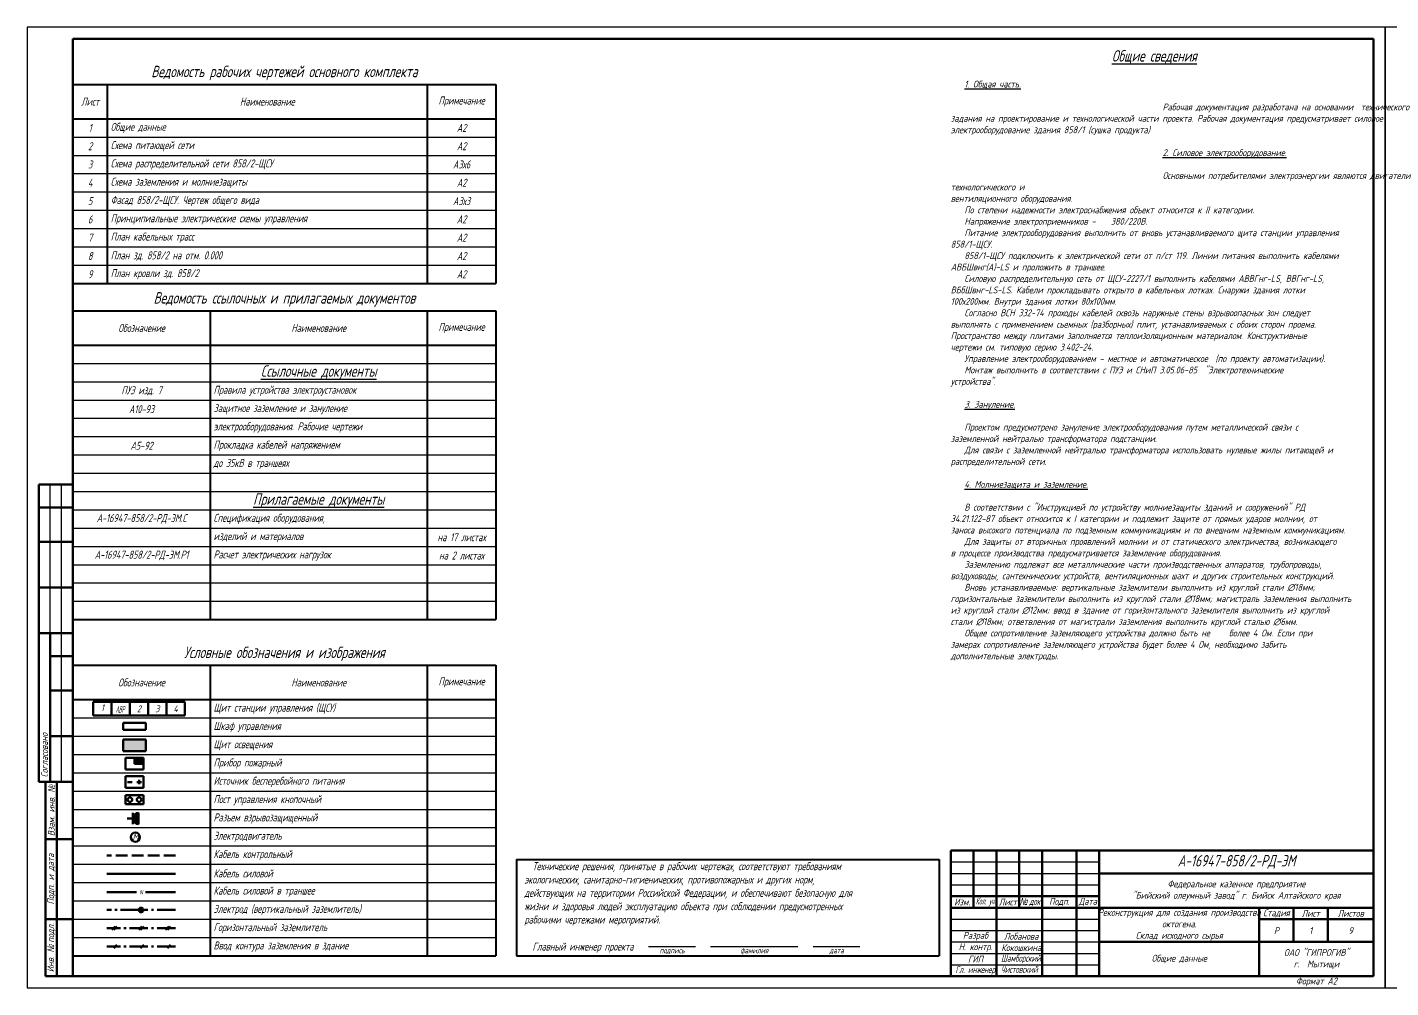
# Model space of a CAD drawing. Header units: millimetres. Extents: x -10490 to 5162, y -5053 to 76.
# Drawn here: x -10490 to -9894, y -814 to -394 of the extents above; entities that cross this region are included whole.
import ezdxf
from ezdxf.enums import TextEntityAlignment as Align

# ---------------------------------------------------------------- set-up
doc = ezdxf.new("R2010")
doc.units = ezdxf.units.MM
doc.linetypes.add('gost5', pattern=[7, 5, -2, 0])
doc.linetypes.add('gost6', pattern=[12, 8, -1.5, 1, -1.5])
for name, color, linetype, lineweight in [('Заземление (Вновь)', 6, 'gost6', 50), ('КаБель контрольный (Вновь)', 142, 'gost5', 60), ('КаБель силовой (Вновь)', 1, 'Continuous', 60), ('ППК и др. приБоры', 171, 'Continuous', 50), ('Рамка толстая', 7, 'Continuous', 60), ('Рамка тонкая', 5, 'Continuous', 25), ('ТаБлица', 253, 'Continuous', 25), ('Текст', 2, 'Continuous', 25), ('Штампы', 252, 'Continuous', 25), ('Щиты пульты (Вновь)', 5, 'Continuous', 50), ('Эл. аппараты (Вновь)', 93, 'Continuous', 50), ('ЭлектрооБорудование (Вновь)', 160, 'Continuous', 60)]:
    doc.layers.add(name, color=color, linetype=linetype, lineweight=lineweight)
doc.styles.add('SIMPLEX', font='simplex.shx', dxfattribs={"width": 0.7, "oblique": 15})

# ---------------------------------------------------------------- blocks, each defined once
blk = doc.blocks.new('A$C0CDB385D')
at = {"layer": 'Рамка толстая'}
for p, q in [((20, 415), (20, 5)), ((589, 415), (20, 415)), ((589, 5), (589, 415)), ((20, 5), (589, 5))]:
    blk.add_line(p, q, dxfattribs=at)
at = {"layer": 'Рамка тонкая'}
for p, q in [((0, 420), (0, 0)), ((594, 420), (0, 420)), ((594, 0), (594, 420)), ((0, 0), (594, 0))]:
    blk.add_line(p, q, dxfattribs=at)
blk = doc.blocks.new('A$C629C7F59')
at = {"layer": 'Эл. аппараты (Вновь)'}
for p, q in [((0, 8), (0, 0)), ((4, 8), (0, 8)), ((4, 0), (4, 8)), ((0, 0), (4, 0))]:
    blk.add_line(p, q, dxfattribs=at)
for centre in [(2, 6), (2, 2)]:
    blk.add_circle(centre, 1, dxfattribs=at)
blk = doc.blocks.new('A$C25011874')
at = {"layer": 'ППК и др. приБоры'}
blk.add_hatch(color=256, dxfattribs=at).paths.add_polyline_path([(4, 0), (4, 2.5), (0, 2.5), (0, 0)])
for p, q in [((0, 5), (0, 0)), ((8, 5), (0, 5)), ((4, 2.5), (0, 2.5)), ((0, 0), (8, 0)), ((4, 0), (4, 2.5)), ((8, 0), (8, 5))]:
    blk.add_line(p, q, dxfattribs=at)
blk = doc.blocks.new('A$C05EB3272')
at = {"layer": 'ЭлектрооБорудование (Вновь)'}
for p, q in [((0, 5), (8, 5)), ((0, 0), (0, 5)), ((3, 2.5), (1, 2.5)), ((2, 3.5), (2, 1.5)), ((7, 2.5), (5, 2.5)), ((8, 5), (8, 0)), ((8, 0), (0, 0))]:
    blk.add_line(p, q, dxfattribs=at)
blk = doc.blocks.new('A$C1733719F')
at = {"layer": 'Эл. аппараты (Вновь)'}
blk.add_hatch(color=256, dxfattribs=at).paths.add_polyline_path([(0, 0), (5, 0, 1)])
for p, q in [((0, 2.5), (5, 2.5)), ((2.5, 2.5), (2.5, 5)), ((0, 0), (5, 0))]:
    blk.add_line(p, q, dxfattribs=at)
blk.add_arc((2.5, 0), 2.5, 0, 180, dxfattribs=at)

msp = doc.modelspace()

# ---------------------------------------------------------------- hatches: boundary and pattern name
at = {"layer": 'Заземление (Вновь)'}
msp.add_hatch(color=256, dxfattribs=at).paths.add_polyline_path([(-10439.76303, -780.14684, 1), (-10440.76303, -780.14684, 1)])
at = {"layer": 'Щиты пульты (Вновь)', "ltscale": 100}
msp.add_hatch(color=256, dxfattribs=at).paths.add_polyline_path([(-10438.13035, -710.66458), (-10438.13035, -705.66458), (-10448.13035, -705.66458), (-10448.13035, -710.66458)])

# ---------------------------------------------------------------- linework, layer by layer
at = {"layer": 'Заземление (Вновь)'}
for p, q in [((-10441.26303, -780.14684), (-10455.26303, -780.14684)), ((-10425.26303, -780.14684), (-10439.26303, -780.14684)), ((-10425.26303, -788.14684), (-10455.26303, -788.14684)), ((-10451.60496, -787.43973), (-10453.01917, -788.85394)), ((-10450.80496, -787.43973), (-10452.21917, -788.85394)), ((-10439.8834, -787.43973), (-10441.29762, -788.85394)), ((-10439.0834, -787.43973), (-10440.49762, -788.85394)), ((-10428.13053, -787.43973), (-10429.54474, -788.85394)), ((-10427.33053, -787.43973), (-10428.74474, -788.85394)), ((-10425.26303, -796.14684), (-10455.26303, -796.14684)), ((-10450.80496, -795.43973), (-10452.21917, -796.85394)), ((-10439.0834, -795.43973), (-10440.49762, -796.85394)), ((-10427.33053, -795.43973), (-10428.74474, -796.85394))]:
    msp.add_line(p, q, dxfattribs=at)
for radius in [1, 0.5]:
    msp.add_circle((-10440.26303, -780.14684), radius, dxfattribs=at)
at = {"layer": 'КаБель контрольный (Вновь)'}
msp.add_line((-10425.26303, -756.36627), (-10455.26303, -756.36627), dxfattribs=at)
at = {"layer": 'КаБель силовой (Вновь)'}
for p, q in [((-10425.26303, -764.36627), (-10455.26303, -764.36627)), ((-10442.26303, -772.36627), (-10455.26303, -772.36627)), ((-10438.26303, -772.36627), (-10425.26303, -772.36627))]:
    msp.add_line(p, q, dxfattribs=at)
at = {"layer": 'ТаБлица', "lineweight": 40}
for p, q in [((-10470.04359, -419.14684), (-10285.04359, -419.14684)), ((-10455.04359, -419.14684), (-10455.04359, -506.14684)), ((-10315.04359, -419.14684), (-10315.04359, -506.14684)), ((-10285.04359, -419.14684), (-10285.04359, -506.14684)), ((-10470.04359, -434.14684), (-10285.04359, -434.14684)), ((-10470.04359, -506.14684), (-10285.04359, -506.14684)), ((-10470.04359, -518.14684), (-10285.04359, -518.14684)), ((-10410.04359, -518.14684), (-10410.04359, -653.14684)), ((-10315.04359, -518.14684), (-10315.04359, -653.14684)), ((-10285.04359, -518.14684), (-10285.04359, -653.14684)), ((-10470.04359, -533.14684), (-10285.04359, -533.14684)), ((-10470.04359, -653.14684), (-10285.04359, -653.14684)), ((-10470.04359, -673.14684), (-10285.04359, -673.14684)), ((-10410.04359, -673.14684), (-10410.04359, -800.14684)), ((-10315.04359, -673.14684), (-10315.04359, -800.14684)), ((-10285.04359, -673.14684), (-10285.04359, -800.14684)), ((-10470.04359, -688.14684), (-10285.04359, -688.14684)), ((-10276.04359, -758.14684), (-10091.04359, -758.14684)), ((-10276.04359, -758.14684), (-10276.04359, -800.14684)), ((-10091.04359, -758.14684), (-10091.04359, -800.14684)), ((-10470.04359, -800.14684), (-10285.04359, -800.14684)), ((-10276.04359, -800.14684), (-10091.04359, -800.14684))]:
    msp.add_line(p, q, dxfattribs=at)
at = {"layer": 'ТаБлица', "color": 5, "lineweight": 25}
for p, q in [((-10470.04359, -442.14684), (-10285.04359, -442.14684)), ((-10470.04359, -450.14684), (-10285.04359, -450.14684)), ((-10470.04359, -458.14684), (-10285.04359, -458.14684)), ((-10470.04359, -466.14684), (-10285.04359, -466.14684)), ((-10470.04359, -474.14684), (-10285.04359, -474.14684)), ((-10470.04359, -482.14684), (-10285.04359, -482.14684)), ((-10470.04359, -490.14684), (-10285.04359, -490.14684)), ((-10470.04359, -498.14684), (-10285.04359, -498.14684)), ((-10470.04359, -541.14684), (-10285.04359, -541.14684)), ((-10470.04359, -549.14684), (-10285.04359, -549.14684)), ((-10470.04359, -557.14684), (-10285.04359, -557.14684)), ((-10470.04359, -565.14684), (-10285.04359, -565.14684)), ((-10470.04359, -573.14684), (-10285.04359, -573.14684)), ((-10470.04359, -581.14684), (-10285.04359, -581.14684)), ((-10470.04359, -589.14684), (-10285.04359, -589.14684)), ((-10470.04359, -597.14684), (-10285.04359, -597.14684)), ((-10470.04359, -605.14684), (-10285.04359, -605.14684)), ((-10470.04359, -613.14684), (-10285.04359, -613.14684)), ((-10470.04359, -621.14684), (-10285.04359, -621.14684)), ((-10470.04359, -629.14684), (-10285.04359, -629.14684)), ((-10470.04359, -637.14684), (-10285.04359, -637.14684)), ((-10470.04359, -645.14684), (-10285.04359, -645.14684)), ((-10470.04359, -696.14684), (-10285.04359, -696.14684)), ((-10470.04359, -704.14684), (-10285.04359, -704.14684)), ((-10470.04359, -712.14684), (-10285.04359, -712.14684)), ((-10470.04359, -720.14684), (-10285.04359, -720.14684)), ((-10470.04359, -728.14684), (-10285.04359, -728.14684)), ((-10470.04359, -736.14684), (-10285.04359, -736.14684)), ((-10470.04359, -744.14684), (-10285.04359, -744.14684)), ((-10470.04359, -752.14684), (-10285.04359, -752.14684)), ((-10470.04359, -760.14684), (-10285.04359, -760.14684)), ((-10470.04359, -768.14684), (-10285.04359, -768.14684)), ((-10470.04359, -776.14684), (-10285.04359, -776.14684)), ((-10470.04359, -784.14684), (-10285.04359, -784.14684)), ((-10470.04359, -792.14684), (-10285.04359, -792.14684))]:
    msp.add_line(p, q, dxfattribs=at)
at = {"layer": 'Штампы', "lineweight": 60}
for p, q in [((-10485.04359, -724.14684), (-10485.04359, -594.14684)), ((-10485.04359, -594.14684), (-10470.04359, -594.14684)), ((-10470.04359, -724.14684), (-10470.04359, -594.14684)), ((-10485.04359, -604.14684), (-10470.04359, -604.14684)), ((-10485.04359, -619.14684), (-10470.04359, -619.14684)), ((-10485.04359, -639.14684), (-10470.04359, -639.14684)), ((-10485.04359, -659.14684), (-10470.04359, -659.14684)), ((-10480.04359, -724.14684), (-10480.04359, -659.14684)), ((-10480.04359, -669.14684), (-10470.04359, -669.14684)), ((-10480.04359, -684.14684), (-10470.04359, -684.14684)), ((-10480.04359, -704.14684), (-10470.04359, -704.14684)), ((-10485.04359, -724.14684), (-10470.04359, -724.14684)), ((-10482.04359, -809.14684), (-10482.04359, -724.14684)), ((-10482.04359, -724.14684), (-10470.04359, -724.14684)), ((-10477.04359, -809.14684), (-10477.04359, -724.14684)), ((-10470.04359, -809.14684), (-10470.04359, -724.14684)), ((-10482.04359, -749.14684), (-10470.04359, -749.14684)), ((-10086.04359, -754.14684), (-9901.04359, -754.14684)), ((-10086.04359, -754.14684), (-10086.04359, -809.14684)), ((-10076.04359, -754.14684), (-10076.04359, -779.14684)), ((-10066.04359, -754.14684), (-10066.04359, -809.14684)), ((-10056.04359, -754.14684), (-10056.04359, -779.14684)), ((-10046.04359, -754.14684), (-10046.04359, -809.14684)), ((-10031.04359, -754.14684), (-10031.04359, -809.14684)), ((-10021.04359, -754.14684), (-10021.04359, -809.14684)), ((-10021.04359, -764.14684), (-9901.04359, -764.14684)), ((-10086.04359, -774.14684), (-10021.04359, -774.14684)), ((-10086.04359, -779.14684), (-9901.04359, -779.14684)), ((-9951.04359, -779.14684), (-9951.04359, -809.14684)), ((-9936.04359, -779.14684), (-9936.04359, -794.14684)), ((-9921.04359, -779.14684), (-9921.04359, -794.14684)), ((-10482.04359, -784.14684), (-10470.04359, -784.14684)), ((-9951.04359, -784.14684), (-9901.04359, -784.14684)), ((-10021.04359, -794.14684), (-9901.04359, -794.14684)), ((-10482.04359, -809.14684), (-10470.04359, -809.14684))]:
    msp.add_line(p, q, dxfattribs=at)
at = {"layer": 'Штампы', "color": 5, "lineweight": 25}
for p, q in [((-10480.04359, -659.14684), (-10480.04359, -594.14684)), ((-10475.04359, -724.14684), (-10475.04359, -594.14684)), ((-10086.04359, -759.14684), (-10021.04359, -759.14684)), ((-10086.04359, -764.14684), (-10021.04359, -764.14684)), ((-10086.04359, -769.14684), (-10021.04359, -769.14684)), ((-10086.04359, -784.14684), (-10021.04359, -784.14684)), ((-10086.04359, -789.14684), (-10021.04359, -789.14684)), ((-10086.04359, -794.14684), (-10021.04359, -794.14684)), ((-10086.04359, -799.14684), (-10021.04359, -799.14684)), ((-10086.04359, -804.14684), (-10021.04359, -804.14684))]:
    msp.add_line(p, q, dxfattribs=at)
at = {"layer": 'Щиты пульты (Вновь)', "ltscale": 100}
for p, q in [((-10461.15842, -689.17205), (-10421.15842, -689.17205)), ((-10461.15842, -689.17205), (-10461.15842, -695.17205)), ((-10453.15842, -689.17205), (-10453.15842, -695.17205)), ((-10445.15842, -689.17205), (-10445.15842, -695.17205)), ((-10437.15842, -689.17205), (-10437.15842, -695.17205)), ((-10429.15842, -689.17205), (-10429.15842, -695.17205)), ((-10421.15842, -689.17205), (-10421.15842, -695.17205)), ((-10421.15842, -695.17205), (-10461.15842, -695.17205)), ((-10448.12952, -698.33224), (-10448.12952, -701.33224)), ((-10448.12952, -698.33224), (-10438.12952, -698.33224)), ((-10448.12952, -701.33224), (-10438.12952, -701.33224)), ((-10438.12952, -701.33224), (-10438.12952, -698.33224)), ((-10438.13035, -705.66458), (-10448.13035, -705.66458)), ((-10448.13035, -705.66458), (-10448.13035, -710.66458)), ((-10438.13035, -710.66458), (-10438.13035, -705.66458)), ((-10448.13035, -710.66458), (-10438.13035, -710.66458))]:
    msp.add_line(p, q, dxfattribs=at)
at = {"layer": 'ЭлектрооБорудование (Вновь)'}
msp.add_circle((-10442.74193, -748.2865), 2.01509, dxfattribs=at)

# ---------------------------------------------------------------- block references
for p in [(-10490.04358, -814.14684), (-9896.04358, -814.14684)]:
    msp.add_blockref('A$C0CDB385D', p)
for name, p, rotation in [('A$C25011874', (-10439.13041, -713.67044), 180), ('A$C05EB3272', (-10439.13032, -721.69072), 180), ('A$C629C7F59', (-10439.13035, -733.89883), 90), ('A$C1733719F', (-10441.35545, -742.61131), 90)]:
    msp.add_blockref(name, p, dxfattribs=dict(rotation=rotation))

# ---------------------------------------------------------------- texts
at = {"layer": 'КаБель силовой (Вновь)', "style": 'SIMPLEX', "oblique": 15, "width": 0.7}
msp.add_text('N', height=2, dxfattribs=at).set_placement((-10440.26303, -772.36627), align=Align.MIDDLE_CENTER)
at = {"layer": 'ТаБлица', "color": 2, "style": 'SIMPLEX'}
for s, insert, char_height, width, attachment_point in [('Ведомость рабочих чертежей основного комплекта', (-10377.54359, -414.14684), 5, 185, 5), ('Лист', (-10462.54359, -426.64684), 3.5, 12, 5), ('Наименование', (-10385.04359, -426.64684), 3.5, 137, 5), ('Примечание', (-10300.04359, -426.64684), 3.5, 27, 5), ('1', (-10462.54359, -438.14684), 3.5, 15, 5), ('Общие данные', (-10453.54359, -438.14684), 3.5, 137, 4), ('А2', (-10300.04359, -438.14684), 3.5, 30, 5), ('2', (-10462.54359, -446.14684), 3.5, 15, 5), ('Схема питающей сети', (-10453.54359, -446.14684), 3.5, 137, 4), ('А2', (-10300.04359, -446.14684), 3.5, 30, 5), ('3', (-10462.54359, -454.14684), 3.5, 15, 5), ('Схема распределительной сети 858/2-ЩСУ', (-10453.54359, -454.14684), 3.5, 137, 4), ('А3х6', (-10300.04359, -454.14684), 3.5, 30, 5), ('4', (-10462.54359, -462.14684), 3.5, 15, 5), ('Схема заземления и молниезащиты ', (-10453.54359, -462.14684), 3.5, 137, 4), ('А2', (-10300.04359, -462.14684), 3.5, 30, 5), ('5', (-10462.54359, -470.14684), 3.5, 15, 5), ('Фасад 858/2-ЩСУ. Чертеж общего вида', (-10453.54359, -470.14684), 3.5, 137, 4), ('А3х3', (-10300.04359, -470.14684), 3.5, 30, 5), ('6', (-10462.54359, -478.14684), 3.5, 15, 5), ('Принципиальные электрические схемы управления', (-10453.54359, -478.14684), 3.5, 137, 4), ('А2', (-10300.04359, -478.14684), 3.5, 30, 5), ('7', (-10462.54359, -486.14684), 3.5, 15, 5), ('План кабельных трасс', (-10453.54359, -486.14684), 3.5, 137, 4), ('А2', (-10300.04359, -486.14684), 3.5, 30, 5), ('8', (-10462.54359, -494.14684), 3.5, 15, 5), ('План зд. 858/2 на отм. 0.000', (-10453.54359, -494.14684), 3.5, 137, 4), ('А2', (-10300.04359, -494.14684), 3.5, 30, 5), ('9', (-10462.54359, -502.14684), 3.5, 15, 5), ('План кровли зд. 858/2', (-10453.54359, -502.14684), 3.5, 137, 4), ('А2', (-10300.04359, -502.14684), 3.5, 30, 5), ('Ведомость ссылочных и прилагаемых документов', (-10377.54359, -513.14684), 5, 185, 5), ('Обозначение', (-10440.04359, -525.64684), 3.5, 60, 5), ('Наименование', (-10362.54359, -525.64684), 3.5, 95, 5), ('Примечание', (-10300.04359, -525.64684), 3.5, 30, 5), ('{\\LСсылочные документы}', (-10362.54359, -545.14684), 5, 95, 5), ('ПУЭ изд. 7', (-10440.04359, -553.14684), 3.5, 60, 5), ('Правила устройства электроустановок', (-10408.54359, -553.14684), 3.5, 92, 4), ('А10-93', (-10440.04359, -561.14684), 3.5, 60, 5), ('Защитное заземление и зануление', (-10408.54359, -561.14684), 3.5, 92, 4), ('электрооборудования. Рабочие чертежи', (-10408.54359, -569.14684), 3.5, 92, 4), ('А5-92', (-10440.04359, -577.14684), 3.5, 60, 5), ('Прокладка кабелей напряжением ', (-10408.54359, -577.14684), 3.5, 92, 4), ('до 35кВ в траншеях', (-10408.54359, -585.14684), 3.5, 92, 4), ('{\\LПрилагаемые документы}', (-10362.54359, -601.14684), 5, 95, 5), ('А-16947-858/2-РД-ЭМ.С', (-10440.04359, -609.14684), 3.5, 60, 5), ('Спецификация оборудования,', (-10408.54359, -609.14684), 3.5, 92, 4), ('изделий и материалов', (-10408.54359, -617.14684), 3.5, 92, 4), ('на 17 листах', (-10300.04359, -617.14684), 3.5, 30, 5), ('А-16947-858/2-РД-ЭМ.Р1', (-10440.04359, -625.14684), 3.5, 60, 5), ('Расчет электрических нагрузок', (-10408.54359, -625.14684), 3.5, 92, 4), ('на 2 листах', (-10300.04359, -625.14684), 3.5, 30, 5), ('Условные обозначения и изображения', (-10377.54359, -668.14684), 5, 185, 5), ('Обозначение', (-10440.04359, -680.64684), 3.5, 60, 5), ('Наименование', (-10362.54359, -680.64684), 3.5, 95, 5), ('Примечание', (-10300.04359, -680.64684), 3.5, 30, 5), ('Щит станции управления (ЩСУ)', (-10408.54359, -692.14684), 3.5, 92, 4), ('Шкаф управления', (-10408.54359, -700.14684), 3.5, 92, 4), ('Щит освещения', (-10408.54359, -708.14684), 3.5, 92, 4), ('Прибор пожарный', (-10408.54359, -716.14684), 3.5, 92, 4), ('Источник бесперебойного питания', (-10408.54359, -724.14684), 3.5, 92, 4), ('Пост управления кнопочный', (-10408.54359, -732.14684), 3.5, 92, 4), ('Разъем взрывозащищенный', (-10408.54359, -740.14684), 3.5, 92, 4), ('Электродвигатель', (-10408.54359, -748.14684), 3.5, 92, 4), ('Кабель контрольный', (-10408.54359, -756.14684), 3.5, 92, 4), ('Кабель силовой', (-10408.54359, -764.14684), 3.5, 92, 4), ('Кабель силовой в траншее ', (-10408.54359, -772.14684), 3.5, 92, 4), ('Электрод (вертикальный заземлитель) ', (-10408.54359, -780.14684), 3.5, 92, 4), ('Горизонтальный заземлитель', (-10408.54359, -788.14684), 3.5, 92, 4), ('Ввод контура заземления в здание', (-10408.54359, -796.14684), 3.5, 92, 4)]:
    msp.add_mtext(s, dxfattribs=dict(at, insert=insert, char_height=char_height, width=width, attachment_point=attachment_point))
at = {"layer": 'Текст', "lineweight": 20, "style": 'SIMPLEX', "oblique": 15}
for s, width, p in [('1', 0.7, (-10457.15842, -691.70698)), ('АВР', 0.4, (-10449.51638, -692.46603)), ('2', 0.7, (-10441.15842, -692.17205)), ('3', 0.7, (-10433.15842, -692.17205)), ('4', 0.7, (-10425.15842, -692.17205))]:
    msp.add_text(s, height=3, dxfattribs=dict(at, width=width)).set_placement(p, align=Align.MIDDLE_CENTER)
at = {"layer": 'Текст', "insert": (-10086.04359, -399.14684), "char_height": 3, "attachment_point": 1, "style": 'SIMPLEX'}
msp.add_mtext_dynamic_manual_height_columns('\\pi92.714;{\\L\\P\\pi70.51;\\H1.6667x;Общие сведения\\P\\pi92.714;\\H0.6x;\\P\\pi6;\\H0.99998x;1. Общая часть.\\P\\pi92.714;\\P\\pi6;}Рабочая документация разработана на основании  технического задания на проектирование и технологической части проекта. Рабочая документация предусматривает силовое электрооборудование здания 858/1 (сушка продукта)\\P\\P{\\L2. Силовое электрооборудование.\\P\\pi91.214;\\P\\pi6;}Основными потребителями электроэнергии являются двигатели технологического и \\P\\pi0;вентиляционного оборудования.\\P\\pi6;По степени надежности электроснабжения объект относится к II категории.\\PНапряжение электроприемников -    380/220В.\\PПитание электрооборудования выполнить от вновь устанавливаемого щита станции управления \\P\\pi0;858/1-ЩСУ.\\P\\pi6;858/1-ЩСУ подключить к электрической сети от п/ст 119. Линии питания выполнить кабелями \\P\\pi0;АВБШвнг(А)-LS и проложить в траншее.\\P\\pi6;Силовую распределительную сеть от ЩСУ-2227/1 выполнить кабелями АВВГнг-LS, ВВГнг-LS, \\P\\pi0;ВБбШвнг-LS-LS. Кабели прокладывать открыто в кабельных лотках. Снаружи здания лотки \\P100х200мм. Внутри здания лотки 80х100мм.\\P\\pi6;Согласно ВСН 332-74 проходы кабелей сквозь наружные стены взрывоопасных зон следует \\P\\pi0;выполнять с применением съемных (разборных) плит, устанавливаемых с обоих сторон проема. \\PПространство между плитами заполняется теплоизоляционным материалом. Конструктивные \\Pчертежи см. типовую серию 3.402-24.  \\P\\pi6;Управление электрооборудованием - местное и автоматическое  (по проекту автоматизации).   \\PМонтаж выполнить в соответствии с ПУЭ и СНиП 3.05.06-85  "Электротехнические \\P\\pi0;устройства".\\P\\P\\pi6;{\\L3. Зануление.\\P\\P}Проектом предусмотрено зануление электрооборудования путем металлической связи с \\P\\pi0;заземленной нейтралью трансформатора подстанции. \\P\\pi6;Для связи с заземленной нейтралью трансформатора использовать нулевые жилы питающей и \\P\\pi0;распределительной сети.\\P\\pi88.429,l6;\\P\\pi6,l0;{\\L4. Молниезащита и заземление.\\P\\P}В соответствии с "Инструкцией по устройству молниезащиты зданий и сооружений" РД \\P\\pi0;34.21.122-87 объект относится к I категории и подлежит защите от прямых ударов молнии, от \\Pзаноса высокого потенциала по подземным коммуникациям и по внешним наземным коммуникациям.\\P\\pi6;Для защиты от вторичных проявлений молнии и от статического электричества, возникающего \\P\\pi0;в процессе производства предусматривается заземление оборудования. \\P\\pi6;Заземлению подлежат все металлические части производственных аппаратов, трубопроводы, \\P\\pi0;воздуховоды, сантехнических устройств, вентиляционных шахт и других строительных конструкций.\\P\\pi6;Вновь устанавливаемые: вертикальные заземлители выполнить из круглой стали ∅18мм; \\P\\pi0;горизонтальные заземлители выполнить из круглой стали ∅18мм; магистраль заземления выполнить \\Pиз круглой стали ∅12мм; ввод в здание от горизонтального заземлителя выполнить из круглой \\Pстали ∅18мм; ответвления от магистрали заземления выполнить круглой сталью ∅6мм.   \\P\\pi6;Общее сопротивление заземляющего устройства должно быть не     более 4 Ом. Если при \\P\\pi0;замерах сопротивление заземляющего устройства будет более 4 Ом, необходимо забить \\Pдополнительные электроды.\\P\\pi6;   \\P', width=185, gutter_width=12.5, heights=[529], dxfattribs=at)
at = {"layer": 'Текст', "char_height": 3.5, "width": 185, "attachment_point": 4, "style": 'SIMPLEX'}
for s, insert in [('\\pi3.5,l3.5;Технические решения, принятые в рабочих чертежах, соответствуют требованиям \\P\\pi0;экологических, санитарно-гигиенических, противопожарных и других норм, \\Pдействующих на территории Российской Федерации, и обеспечивают безопасную для \\Pжизни и здоровья людей эксплуатацию объекта при соблюдении предусмотренных \\Pрабочими чертежами мероприятий.\\P', (-10276.04359, -773.14684)), ('\\A1;\\pi3.5,l3.5;Главный инженер проекта    {\\H0.7x;\\S               /подпись;\\H1.4286x;    \\H0.70001x;\\S                            /фамилия;\\H1.4286x;    \\H0.70001x;\\S               /дата;\\H1.4286x;\\P}', (-10276.04359, -796.14684))]:
    msp.add_mtext(s, dxfattribs=dict(at, insert=insert))
at = {"layer": 'Штампы', "color": 2, "char_height": 3, "rotation": 90, "style": 'SIMPLEX'}
for s, insert, width, attachment_point in [('Согласовано', (-10482.54359, -722.14684), 61, 4), ('Взам. инв. {\\fArial|b0|i0|c204|p34;№}', (-10479.54359, -736.64684), 25, 5), ('Подп. и дата', (-10479.54359, -766.64684), 35, 5), ('Инв. {\\fArial|b0|i0|c204|p34;№ }подл.', (-10479.54359, -796.64684), 25, 5)]:
    msp.add_mtext(s, dxfattribs=dict(at, insert=insert, width=width, attachment_point=attachment_point))
at = {"layer": 'Штампы', "color": 2, "attachment_point": 5, "style": 'SIMPLEX'}
for s, insert, char_height, width in [('А-16947-858/2-РД-ЭМ', (-9961.04359, -759.14684), 5, 120), ('Федеральное казенное предприятие\\P"Бийский олеумный завод" г. Бийск Алтайского края', (-9961.04359, -771.64684), 3, 120), ('Изм.', (-10081.04359, -776.64684), 3, 10), ('{\\W0.5;Кол. уч}', (-10071.04359, -776.64684), 3, 10), ('{\\W0.7;Лист}', (-10061.04359, -776.64684), 3, 10), ('{\\fArial|b0|i0|c204|p34;\\W0.6;№ \\Fsimplex|c204;док.}', (-10051.04359, -776.64684), 3, 10), ('Подп.', (-10038.54359, -776.64684), 3, 15), ('{\\W0.7;Дата}', (-10026.04359, -776.64684), 3, 10), ('Стадия', (-9943.54359, -781.64684), 3, 15), ('Лист', (-9928.54359, -781.64684), 3, 15), ('Листов', (-9911.04359, -781.64684), 3, 20), ('Реконструкция для создания производства октогена. \\PСклад исходного сырья', (-9986.04359, -786.64684), 3, 70), (' Разраб', (-10076.04359, -791.64684), 3, 20), (' Лобанова', (-10056.04359, -791.64684), 3, 20), ('Р', (-9943.54359, -789.14684), 3, 15), ('1', (-9928.54359, -789.14684), 3, 15), ('9', (-9911.04359, -789.14684), 3, 20), (' Н. контр.', (-10076.04359, -796.64684), 3, 20), (' Кокошкина', (-10056.04359, -796.64684), 3, 20), ('ОАО "ГИПРОГИВ"\\Pг.  Мытищи', (-9926.04359, -801.64684), 3, 50), ('{\\W0.6; Гл. инженер}', (-10076.04359, -806.64684), 3, 20), (' ГИП', (-10076.04359, -801.64684), 3, 20), ('{\\W0.6; Шамборский}', (-10056.04359, -801.64684), 3, 20), ('{\\W0.6;Чистовский}', (-10056.04359, -806.14684), 3, 20), ('Общие данные', (-9986.04359, -801.64684), 3, 70), ('Формат А2', (-9926.04359, -811.64684), 3, 50)]:
    msp.add_mtext(s, dxfattribs=dict(at, insert=insert, char_height=char_height, width=width))
at = {"layer": 'ЭлектрооБорудование (Вновь)', "insert": (-10442.74193, -748.2865), "char_height": 3, "attachment_point": 5, "style": 'SIMPLEX'}
msp.add_mtext_dynamic_manual_height_columns('М', width=3.0147096, gutter_width=12.5, heights=[0], dxfattribs=at)

doc.saveas('drawing.dxf')
